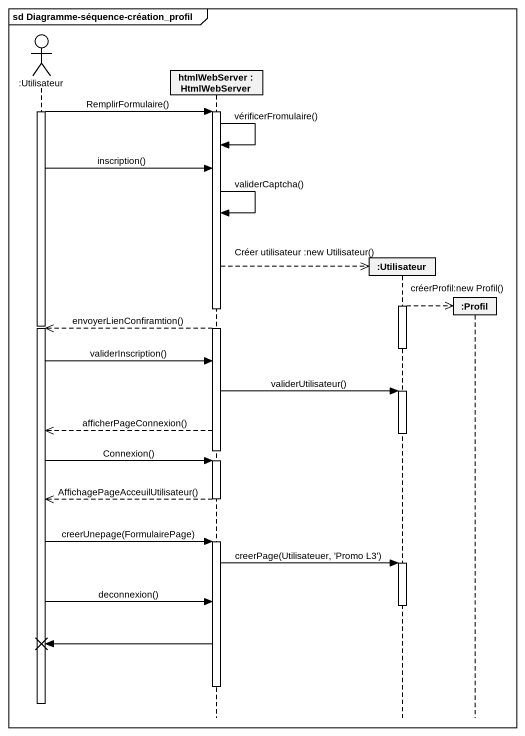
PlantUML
@startuml
mainframe sd Diagramme-séquence-création_profil
hide footbox
actor ":Utilisateur" as Utilisateur
participant "htmlWebServer : HtmlWebServer" as htmlWebServer
participant ":Utilisateur" as Utilisateur_2
participant ":Profil" as Profil

activate Utilisateur
Utilisateur -> htmlWebServer : RemplirFormulaire()
activate htmlWebServer
htmlWebServer -> htmlWebServer : vérificerFromulaire()
Utilisateur -> htmlWebServer : inscription()
htmlWebServer -> htmlWebServer : validerCaptcha()
htmlWebServer -->> Utilisateur_2 ** : Créer utilisateur :new Utilisateur()
activate Utilisateur_2
Utilisateur_2 -->> Profil ** : créerProfil:new Profil()
deactivate Utilisateur
htmlWebServer -->> Utilisateur : envoyerLienConfiramtion()
activate Utilisateur
deactivate Utilisateur_2
Utilisateur -> htmlWebServer : validerInscription()
htmlWebServer -> Utilisateur_2 : validerUtilisateur()
activate Utilisateur_2
htmlWebServer -->> Utilisateur : afficherPageConnexion()
deactivate Utilisateur_2
deactivate htmlWebServer
Utilisateur -> htmlWebServer : Connexion()
activate htmlWebServer
htmlWebServer -->> Utilisateur : AffichagePageAcceuilUtilisateur()
deactivate htmlWebServer
Utilisateur -> htmlWebServer : creerUnepage(FormulairePage)
activate htmlWebServer
htmlWebServer -> Utilisateur_2 : creerPage(Utilisateuer, 'Promo L3')
activate Utilisateur_2
Utilisateur -> htmlWebServer : deconnexion()
deactivate Utilisateur_2
htmlWebServer -> Utilisateur !!
deactivate htmlWebServer
deactivate Utilisateur
@enduml
